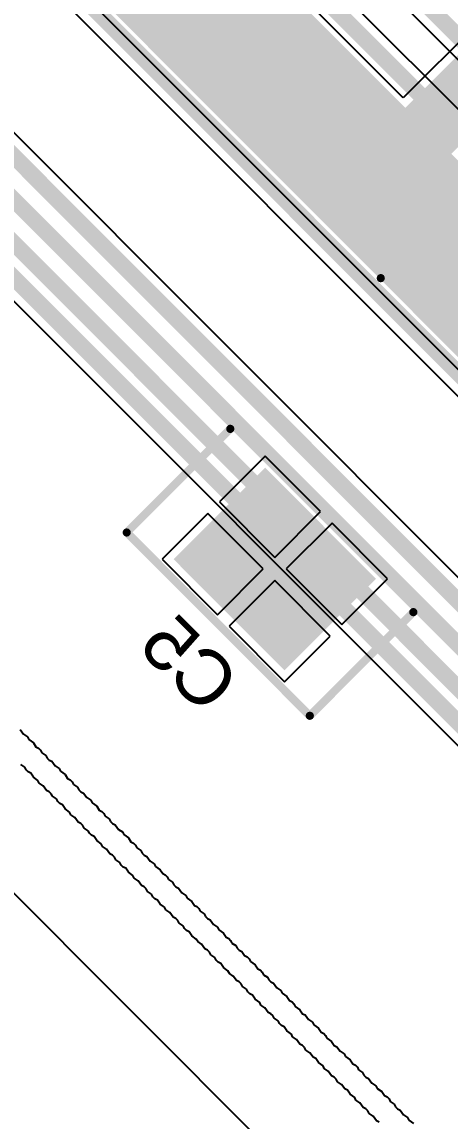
# Model space of a CAD drawing. Header units: millimetres. Extents: x 95 to 305, y 96 to 295.
# Drawn here: x 145.83 to 153.72, y 137.35 to 157.6 of the extents above; entities that cross this region are included whole.
import ezdxf

# ---------------------------------------------------------------- set-up
doc = ezdxf.new("R2010")
doc.units = ezdxf.units.MM
for name, color, linetype in [('BottomLayer', 5, 'Continuous'), ('BottomOverlay', 54, 'Continuous'), ('BottomPaste', 16, 'Continuous'), ('BottomSolder', 6, 'Continuous'), ('TopLayer', 1, 'Continuous')]:
    doc.layers.add(name, color=color, linetype=linetype)
doc.styles.add('Arial', font='arial.ttf', dxfattribs={"height": 0.2})

# ---------------------------------------------------------------- blocks, each defined once
blk = doc.blocks.new('CAP_TANT_D_B_192')
at = {"layer": 'BottomLayer'}
for points in [[(-4.323, 1.403), (-2.037, 1.403), (-2.037, -1.391), (-4.323, -1.391)], [(2.077, 1.403), (4.363, 1.403), (4.363, -1.391), (2.077, -1.391)]]:
    blk.add_hatch(color=5, dxfattribs=at).paths.add_polyline_path(points)
at = {"layer": 'BottomPaste'}
for points in [[(-4.323, 1.403), (-2.037, 1.403), (-2.037, -1.391), (-4.323, -1.391)], [(2.077, 1.403), (4.363, 1.403), (4.363, -1.391), (2.077, -1.391)]]:
    blk.add_hatch(color=16, dxfattribs=at).paths.add_polyline_path(points)
at = {"layer": 'BottomSolder'}
for points in [[(-4.373, 1.453), (-1.987, 1.453), (-1.987, -1.441), (-4.373, -1.441)], [(2.027, 1.453), (4.413, 1.453), (4.413, -1.441), (2.027, -1.441)]]:
    blk.add_hatch(color=6, dxfattribs=at).paths.add_polyline_path(points)
at = {"layer": 'BottomOverlay', "const_width": 0.15}
for points in [[(-1.95, 2.375), (-4.625, 2.375)], [(-4.625, -2.4), (-4.625, 2.375)], [(4.675, 2.375), (1.975, 2.375)], [(4.675, -2.4), (4.675, 2.375)], [(-1.95, -2.4), (-4.625, -2.4)], [(4.675, -2.4), (1.975, -2.4)], [(-5.05, -3.175), (-5.05, -2.575)], [(-4.75, -2.875), (-5.35, -2.875)]]:
    blk.add_lwpolyline(points, dxfattribs=at)
at = {"layer": 'BottomOverlay', "const_width": 0.075}
for points in [[(-4.663, 2.375, 1), (-4.588, 2.375, 1)], [(-4.663, 2.375, 1), (-4.588, 2.375, 1)], [(-1.988, 2.375, 1), (-1.913, 2.375, 1)], [(1.937, 2.375, 1), (2.013, 2.375, 1)], [(4.638, 2.375, 1), (4.713, 2.375, 1)], [(4.638, 2.375, 1), (4.713, 2.375, 1)], [(-4.663, -2.4, 1), (-4.588, -2.4, 1)], [(-4.663, -2.4, 1), (-4.588, -2.4, 1)], [(-1.988, -2.4, 1), (-1.913, -2.4, 1)], [(1.937, -2.4, 1), (2.013, -2.4, 1)], [(4.638, -2.4, 1), (4.713, -2.4, 1)], [(4.638, -2.4, 1), (4.713, -2.4, 1)], [(-5.088, -2.575, 1), (-5.013, -2.575, 1)], [(-5.388, -2.875, 1), (-5.313, -2.875, 1)], [(-4.788, -2.875, 1), (-4.713, -2.875, 1)], [(-5.088, -3.175, 1), (-5.013, -3.175, 1)]]:
    blk.add_lwpolyline(points, format="xyb", close=True, dxfattribs=at)

msp = doc.modelspace()

# ---------------------------------------------------------------- linework, layer by layer
at = {"layer": 'BottomLayer'}
for p, q in [((159.696, 163.03), (152.862, 156.197)), ((152.862, 156.197), (148.65, 160.41)), ((146.233, 158.833), (151.433, 153.633)), ((155.632, 131.591), (131.591, 155.632)), ((151.433, 153.633), (154.02, 151.046)), ((150.313, 149.598), (149.47, 148.754)), ((151.336, 148.575), (150.313, 149.598)), ((149.47, 148.754), (150.493, 147.731)), ((149.257, 148.542), (148.414, 147.698)), ((150.281, 147.519), (149.257, 148.542)), ((150.493, 147.731), (151.336, 148.575)), ((151.548, 148.362), (150.705, 147.519)), ((152.572, 147.339), (151.548, 148.362)), ((148.414, 147.698), (149.437, 146.675)), ((149.437, 146.675), (150.281, 147.519)), ((150.705, 147.519), (151.728, 146.496)), ((150.493, 147.307), (149.649, 146.463)), ((151.516, 146.284), (150.493, 147.307)), ((151.728, 146.496), (152.572, 147.339)), ((149.649, 146.463), (150.672, 145.44)), ((150.672, 145.44), (151.516, 146.284))]:
    msp.add_line(p, q, dxfattribs=at)
for points, const_width in [([(152.431, 154.696), (160.655, 162.92)], 1.2), ([(147.231, 159.831), (152.431, 154.631)], 2.5), ([(152.431, 154.631), (155.018, 152.044)], 2.5), ([(152.431, 154.631), (152.431, 154.696)], 1.2)]:
    msp.add_lwpolyline(points, dxfattribs=dict(at, const_width=const_width))
for points, const_width in [([(151.806, 154.631, 1), (153.056, 154.631, 1)], 1.25), ([(151.806, 154.631, 1), (153.056, 154.631, 1)], 1.25), ([(152.131, 154.696, 1), (152.731, 154.696, 1)], 0.6), ([(152.131, 154.696, 1), (152.731, 154.696, 1)], 0.6), ([(152.131, 154.631, 1), (152.731, 154.631, 1)], 0.6)]:
    msp.add_lwpolyline(points, format="xyb", close=True, dxfattribs=dict(at, const_width=const_width))
at = {"layer": 'BottomOverlay'}
for p, q in [((145.796, 144.56), (145.857, 144.475)), ((145.857, 144.475), (145.93, 144.426)), ((145.93, 144.426), (145.954, 144.378)), ((145.954, 144.378), (146.039, 144.317)), ((146.039, 144.317), (146.088, 144.244)), ((146.088, 144.244), (146.137, 144.219)), ((146.137, 144.219), (146.173, 144.183)), ((146.173, 144.183), (146.198, 144.134)), ((146.198, 144.134), (146.271, 144.086)), ((146.271, 144.086), (146.295, 144.037)), ((146.295, 144.037), (146.331, 144)), ((146.331, 144), (146.38, 143.976)), ((146.38, 143.976), (146.441, 143.891)), ((145.881, 143.867), (145.808, 143.915)), ((145.905, 143.818), (145.881, 143.867)), ((145.942, 143.781), (145.905, 143.818)), ((145.991, 143.757), (145.942, 143.781)), ((146.039, 143.684), (145.991, 143.757)), ((146.441, 143.891), (146.514, 143.842)), ((146.514, 143.842), (146.538, 143.794)), ((146.538, 143.794), (146.623, 143.733)), ((146.124, 143.623), (146.039, 143.684)), ((146.149, 143.575), (146.124, 143.623)), ((146.222, 143.526), (146.149, 143.575)), ((146.623, 143.733), (146.672, 143.66)), ((146.672, 143.66), (146.721, 143.635)), ((146.721, 143.635), (146.757, 143.599)), ((146.757, 143.599), (146.782, 143.55)), ((146.782, 143.55), (146.855, 143.501)), ((146.283, 143.441), (146.222, 143.526)), ((146.331, 143.416), (146.283, 143.441)), ((146.368, 143.38), (146.331, 143.416)), ((146.392, 143.331), (146.368, 143.38)), ((146.855, 143.501), (146.879, 143.453)), ((146.879, 143.453), (146.916, 143.416)), ((146.916, 143.416), (146.964, 143.392)), ((146.964, 143.392), (147.025, 143.307)), ((146.465, 143.282), (146.392, 143.331)), ((146.49, 143.234), (146.465, 143.282)), ((146.526, 143.197), (146.49, 143.234)), ((146.575, 143.173), (146.526, 143.197)), ((146.623, 143.1), (146.575, 143.173)), ((147.025, 143.307), (147.098, 143.258)), ((147.098, 143.258), (147.122, 143.209)), ((147.122, 143.209), (147.208, 143.149)), ((147.208, 143.149), (147.256, 143.076)), ((146.709, 143.039), (146.623, 143.1)), ((146.733, 142.99), (146.709, 143.039)), ((146.806, 142.942), (146.733, 142.99)), ((146.867, 142.856), (146.806, 142.942)), ((147.256, 143.076), (147.305, 143.051)), ((147.305, 143.051), (147.341, 143.015)), ((147.341, 143.015), (147.366, 142.966)), ((147.366, 142.966), (147.439, 142.917)), ((146.916, 142.832), (146.867, 142.856)), ((146.952, 142.796), (146.916, 142.832)), ((146.976, 142.747), (146.952, 142.796)), ((147.049, 142.698), (146.976, 142.747)), ((147.439, 142.917), (147.463, 142.869)), ((147.463, 142.869), (147.5, 142.832)), ((147.5, 142.832), (147.548, 142.808)), ((147.548, 142.808), (147.609, 142.723)), ((147.074, 142.65), (147.049, 142.698)), ((147.11, 142.613), (147.074, 142.65)), ((147.159, 142.589), (147.11, 142.613)), ((147.208, 142.516), (147.159, 142.589)), ((147.609, 142.723), (147.682, 142.674)), ((147.682, 142.674), (147.707, 142.625)), ((147.707, 142.625), (147.792, 142.564)), ((147.792, 142.564), (147.84, 142.491)), ((147.293, 142.455), (147.208, 142.516)), ((147.317, 142.406), (147.293, 142.455)), ((147.39, 142.358), (147.317, 142.406)), ((147.451, 142.272), (147.39, 142.358)), ((147.84, 142.491), (147.889, 142.467)), ((147.889, 142.467), (147.926, 142.431)), ((147.926, 142.431), (147.95, 142.382)), ((147.95, 142.382), (148.023, 142.333)), ((148.023, 142.333), (148.047, 142.285)), ((147.5, 142.248), (147.451, 142.272)), ((147.536, 142.211), (147.5, 142.248)), ((147.561, 142.163), (147.536, 142.211)), ((147.634, 142.114), (147.561, 142.163)), ((148.047, 142.285), (148.084, 142.248)), ((148.084, 142.248), (148.132, 142.224)), ((148.132, 142.224), (148.193, 142.138)), ((148.193, 142.138), (148.266, 142.09)), ((147.658, 142.065), (147.634, 142.114)), ((147.694, 142.029), (147.658, 142.065)), ((147.743, 142.005), (147.694, 142.029)), ((147.792, 141.932), (147.743, 142.005)), ((147.877, 141.871), (147.792, 141.932)), ((148.266, 142.09), (148.291, 142.041)), ((148.291, 142.041), (148.376, 141.98)), ((148.376, 141.98), (148.425, 141.907)), ((147.901, 141.822), (147.877, 141.871)), ((147.974, 141.773), (147.901, 141.822)), ((148.035, 141.688), (147.974, 141.773)), ((148.425, 141.907), (148.473, 141.883)), ((148.473, 141.883), (148.51, 141.846)), ((148.51, 141.846), (148.534, 141.798)), ((148.534, 141.798), (148.607, 141.749)), ((148.607, 141.749), (148.631, 141.7)), ((148.084, 141.664), (148.035, 141.688)), ((148.12, 141.627), (148.084, 141.664)), ((148.145, 141.579), (148.12, 141.627)), ((148.218, 141.53), (148.145, 141.579)), ((148.242, 141.481), (148.218, 141.53)), ((148.631, 141.7), (148.668, 141.664)), ((148.668, 141.664), (148.717, 141.64)), ((148.717, 141.64), (148.777, 141.554)), ((148.777, 141.554), (148.851, 141.506)), ((148.279, 141.445), (148.242, 141.481)), ((148.327, 141.42), (148.279, 141.445)), ((148.376, 141.347), (148.327, 141.42)), ((148.461, 141.287), (148.376, 141.347)), ((148.851, 141.506), (148.875, 141.457)), ((148.875, 141.457), (148.96, 141.396)), ((148.96, 141.396), (149.009, 141.323)), ((149.009, 141.323), (149.057, 141.299)), ((148.485, 141.238), (148.461, 141.287)), ((148.558, 141.189), (148.485, 141.238)), ((148.619, 141.104), (148.558, 141.189)), ((149.057, 141.299), (149.094, 141.262)), ((149.094, 141.262), (149.118, 141.214)), ((149.118, 141.214), (149.191, 141.165)), ((149.191, 141.165), (149.216, 141.116)), ((149.216, 141.116), (149.252, 141.08)), ((148.668, 141.08), (148.619, 141.104)), ((148.704, 141.043), (148.668, 141.08)), ((148.729, 140.995), (148.704, 141.043)), ((148.802, 140.946), (148.729, 140.995)), ((148.826, 140.897), (148.802, 140.946)), ((149.252, 141.08), (149.301, 141.055)), ((149.301, 141.055), (149.362, 140.97)), ((149.362, 140.97), (149.435, 140.921)), ((149.435, 140.921), (149.459, 140.873)), ((148.863, 140.861), (148.826, 140.897)), ((148.911, 140.836), (148.863, 140.861)), ((148.96, 140.763), (148.911, 140.836)), ((149.045, 140.702), (148.96, 140.763)), ((149.459, 140.873), (149.544, 140.812)), ((149.544, 140.812), (149.593, 140.739)), ((149.593, 140.739), (149.642, 140.715)), ((149.642, 140.715), (149.678, 140.678)), ((149.07, 140.654), (149.045, 140.702)), ((149.143, 140.605), (149.07, 140.654)), ((149.203, 140.52), (149.143, 140.605)), ((149.252, 140.496), (149.203, 140.52)), ((149.678, 140.678), (149.702, 140.629)), ((149.702, 140.629), (149.775, 140.581)), ((149.775, 140.581), (149.8, 140.532)), ((149.8, 140.532), (149.836, 140.496)), ((149.289, 140.459), (149.252, 140.496)), ((149.313, 140.41), (149.289, 140.459)), ((149.386, 140.362), (149.313, 140.41)), ((149.41, 140.313), (149.386, 140.362)), ((149.447, 140.276), (149.41, 140.313)), ((149.836, 140.496), (149.885, 140.471)), ((149.885, 140.471), (149.934, 140.398)), ((149.934, 140.398), (149.982, 140.374)), ((149.982, 140.374), (150.019, 140.337)), ((150.019, 140.337), (150.043, 140.289)), ((149.496, 140.252), (149.447, 140.276)), ((149.544, 140.179), (149.496, 140.252)), ((149.629, 140.118), (149.544, 140.179)), ((149.654, 140.07), (149.629, 140.118)), ((150.043, 140.289), (150.128, 140.228)), ((150.128, 140.228), (150.177, 140.155)), ((150.177, 140.155), (150.226, 140.13)), ((150.226, 140.13), (150.262, 140.094)), ((149.727, 140.021), (149.654, 140.07)), ((149.788, 139.936), (149.727, 140.021)), ((149.836, 139.911), (149.788, 139.936)), ((149.873, 139.875), (149.836, 139.911)), ((150.262, 140.094), (150.287, 140.045)), ((150.287, 140.045), (150.36, 139.997)), ((150.36, 139.997), (150.384, 139.948)), ((150.384, 139.948), (150.42, 139.911)), ((150.42, 139.911), (150.469, 139.887)), ((149.897, 139.826), (149.873, 139.875)), ((149.97, 139.778), (149.897, 139.826)), ((149.994, 139.729), (149.97, 139.778)), ((150.031, 139.692), (149.994, 139.729)), ((150.08, 139.668), (150.031, 139.692)), ((150.469, 139.887), (150.53, 139.802)), ((150.53, 139.802), (150.603, 139.753)), ((150.603, 139.753), (150.627, 139.705)), ((150.627, 139.705), (150.712, 139.644)), ((150.128, 139.595), (150.08, 139.668)), ((150.214, 139.534), (150.128, 139.595)), ((150.238, 139.485), (150.214, 139.534)), ((150.712, 139.644), (150.761, 139.571)), ((150.761, 139.571), (150.81, 139.546)), ((150.81, 139.546), (150.846, 139.51)), ((150.846, 139.51), (150.871, 139.461)), ((150.311, 139.437), (150.238, 139.485)), ((150.372, 139.352), (150.311, 139.437)), ((150.42, 139.327), (150.372, 139.352)), ((150.457, 139.291), (150.42, 139.327)), ((150.481, 139.242), (150.457, 139.291)), ((150.871, 139.461), (150.956, 139.4)), ((150.956, 139.4), (151.005, 139.327)), ((151.005, 139.327), (151.053, 139.303)), ((151.053, 139.303), (151.114, 139.218)), ((150.554, 139.193), (150.481, 139.242)), ((150.579, 139.145), (150.554, 139.193)), ((150.615, 139.108), (150.579, 139.145)), ((150.664, 139.084), (150.615, 139.108)), ((151.114, 139.218), (151.187, 139.169)), ((151.187, 139.169), (151.211, 139.12)), ((151.211, 139.12), (151.297, 139.06)), ((150.712, 139.011), (150.664, 139.084)), ((150.798, 138.95), (150.712, 139.011)), ((150.822, 138.901), (150.798, 138.95)), ((150.895, 138.853), (150.822, 138.901)), ((151.297, 139.06), (151.345, 138.987)), ((151.345, 138.987), (151.394, 138.962)), ((151.394, 138.962), (151.43, 138.926)), ((151.43, 138.926), (151.455, 138.877)), ((150.956, 138.767), (150.895, 138.853)), ((151.005, 138.743), (150.956, 138.767)), ((151.041, 138.707), (151.005, 138.743)), ((151.065, 138.658), (151.041, 138.707)), ((151.455, 138.877), (151.54, 138.816)), ((151.54, 138.816), (151.589, 138.743)), ((151.589, 138.743), (151.637, 138.719)), ((151.637, 138.719), (151.698, 138.634)), ((151.138, 138.609), (151.065, 138.658)), ((151.199, 138.524), (151.138, 138.609)), ((151.248, 138.5), (151.199, 138.524)), ((151.297, 138.427), (151.248, 138.5)), ((151.698, 138.634), (151.771, 138.585)), ((151.771, 138.585), (151.796, 138.536)), ((151.796, 138.536), (151.881, 138.475)), ((151.382, 138.366), (151.297, 138.427)), ((151.406, 138.317), (151.382, 138.366)), ((151.479, 138.268), (151.406, 138.317)), ((151.881, 138.475), (151.929, 138.402)), ((151.929, 138.402), (151.978, 138.378)), ((151.978, 138.378), (152.015, 138.342)), ((152.015, 138.342), (152.039, 138.293)), ((152.039, 138.293), (152.112, 138.244)), ((151.54, 138.183), (151.479, 138.268)), ((151.589, 138.159), (151.54, 138.183)), ((151.625, 138.122), (151.589, 138.159)), ((151.65, 138.074), (151.625, 138.122)), ((151.723, 138.025), (151.65, 138.074)), ((152.112, 138.244), (152.136, 138.195)), ((152.136, 138.195), (152.173, 138.159)), ((152.173, 138.159), (152.222, 138.135)), ((152.222, 138.135), (152.282, 138.049)), ((151.783, 137.94), (151.723, 138.025)), ((151.832, 137.916), (151.783, 137.94)), ((151.881, 137.843), (151.832, 137.916)), ((152.282, 138.049), (152.355, 138.001)), ((152.355, 138.001), (152.38, 137.952)), ((152.38, 137.952), (152.465, 137.891)), ((152.465, 137.891), (152.514, 137.818)), ((151.966, 137.782), (151.881, 137.843)), ((151.99, 137.733), (151.966, 137.782)), ((152.063, 137.684), (151.99, 137.733)), ((152.124, 137.599), (152.063, 137.684)), ((152.514, 137.818), (152.562, 137.794)), ((152.562, 137.794), (152.599, 137.757)), ((152.599, 137.757), (152.623, 137.709)), ((152.623, 137.709), (152.696, 137.66)), ((152.173, 137.575), (152.124, 137.599)), ((152.209, 137.538), (152.173, 137.575)), ((152.234, 137.49), (152.209, 137.538)), ((152.307, 137.441), (152.234, 137.49)), ((152.696, 137.66), (152.72, 137.611)), ((152.72, 137.611), (152.757, 137.575)), ((152.757, 137.575), (152.806, 137.55)), ((152.806, 137.55), (152.867, 137.465)), ((152.867, 137.465), (152.94, 137.417)), ((152.368, 137.356), (152.307, 137.441)), ((152.416, 137.331), (152.368, 137.356)), ((152.94, 137.417), (152.964, 137.368)), ((152.964, 137.368), (153.049, 137.307))]:
    msp.add_line(p, q, dxfattribs=at)
at = {"layer": 'TopLayer'}
for p, q in [((113.784, 184.347), (163.347, 134.784)), ((164.527, 136.706), (129.506, 171.727)), ((139.384, 165.184), (167.735, 136.833)), ((157.8, 152.058), (149.906, 159.952)), ((152.784, 157.984), (155.984, 154.784)), ((155.632, 131.591), (131.591, 155.632))]:
    msp.add_line(p, q, dxfattribs=at)
at = {"layer": 'TopLayer', "const_width": 0.3}
for points in [[(114, 184.564), (163.564, 135)], [(114.656, 184.544), (163.75, 135.45)], [(127.92, 172.08), (164.1, 135.9)], [(129.2, 171.6), (164.4, 136.4)], [(140.159, 165.566), (168.225, 137.5)], [(139.6, 165.4), (168.052, 136.948)], [(146, 160.475), (156.703, 149.772)], [(147, 160.225), (156.958, 150.267)], [(148, 159.975), (157.213, 150.762)], [(149.6, 159.825), (157.673, 151.752)], [(148.918, 159.782), (157.443, 151.257)], [(153, 158.2), (156.2, 155)]]:
    msp.add_lwpolyline(points, dxfattribs=at)

# ---------------------------------------------------------------- block references
at = {"rotation": 225}
msp.add_blockref('CAP_TANT_D_B_192', (152.765, 149.8), dxfattribs=at)

# ---------------------------------------------------------------- texts
at = {"layer": 'BottomOverlay', "style": 'Arial', "text_generation_flag": 2}
msp.add_text('C5', height=1, rotation=315, dxfattribs=at).set_placement((149.2, 144.8))

doc.saveas('drawing.dxf')
